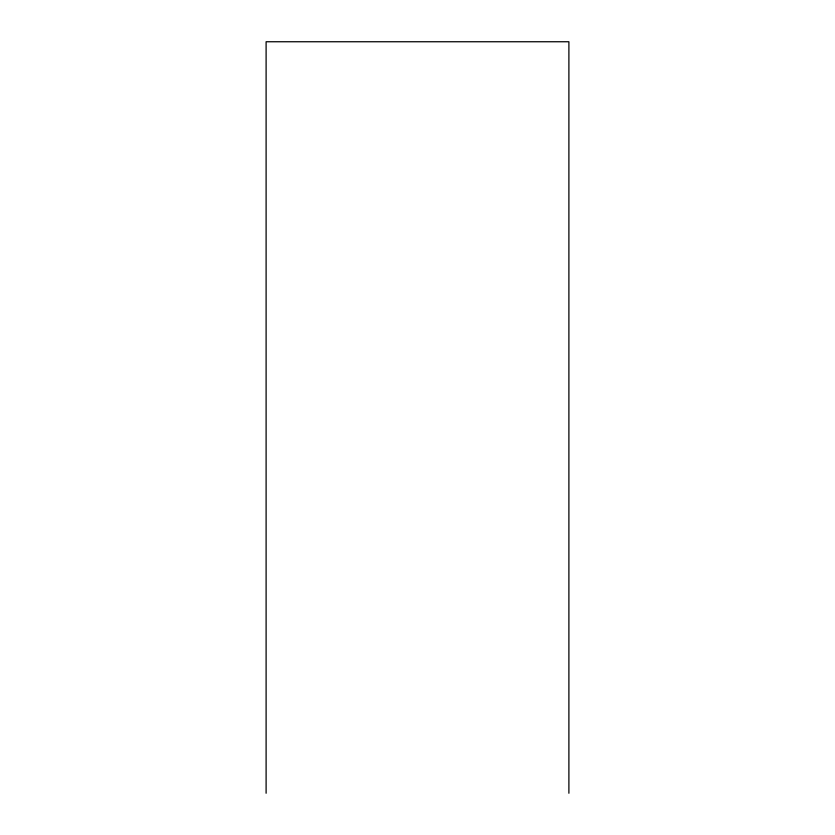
<?xml version="1.0" encoding="UTF-8"?>
<svg xmlns="http://www.w3.org/2000/svg" width="835" height="835" viewBox="0 0 835 835"><rect width="100%" height="100%" fill="white"/><g stroke="black" fill="none" stroke-linecap="round" stroke-linejoin="round"><path stroke-width="1.25" d="M568.896 793.25L568.896 41.75L266.104 41.75L266.104 793.25"/></g></svg>
